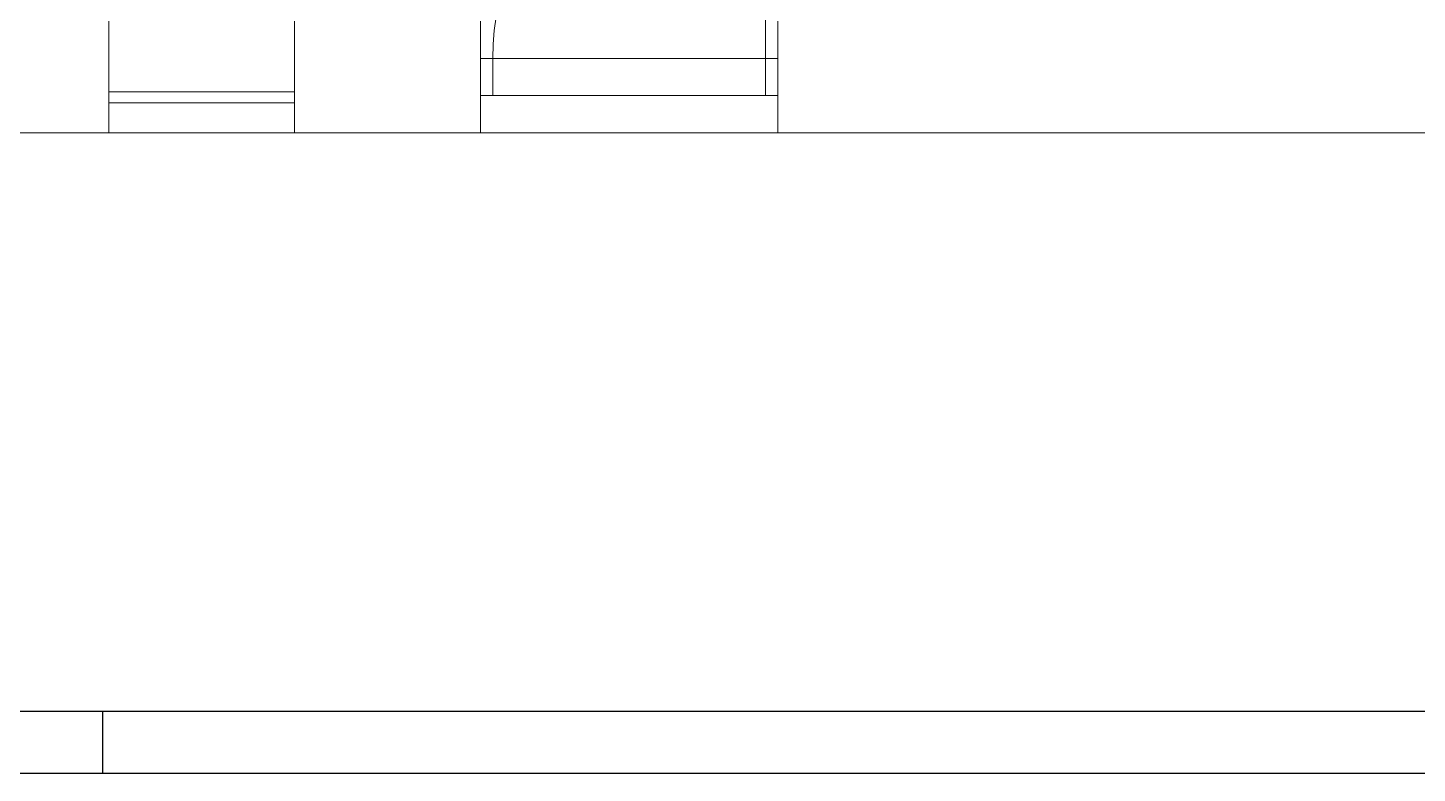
# Model space of a CAD drawing. Header units: millimetres. Extents: x 13441 to 178833, y -33721 to 19284.
# Drawn here: x 45688 to 51295, y 4434 to 7442 of the extents above; entities that cross this region are included whole.
import ezdxf

# ---------------------------------------------------------------- set-up
doc = ezdxf.new("R2010")
doc.units = ezdxf.units.MM
doc.header["$LTSCALE"] = 10
doc.layers.add('CKFORMATY', color=3, linetype='Continuous', lineweight=25)
doc.layers.add('slepá matrice', color=7, linetype='Continuous', lineweight=20)

# ---------------------------------------------------------------- blocks, each defined once
blk = doc.blocks.new('*U204', base_point=(26775, 0))
at = {"layer": 'CKFORMATY', "linetype": 'Continuous'}
for p, q in [((250, 250), (26525, 250)), ((5775, 0), (5775, 250)), ((0, 0), (26775, 0))]:
    blk.add_line(p, q, dxfattribs=at)

msp = doc.modelspace()

# ---------------------------------------------------------------- linework, layer by layer
at = {"layer": 'slepá matrice'}
for p, q in [((48665.069, 7318.585), (48665.069, 8418.585)), ((46015.069, 7468.585), (46015.069, 7018.585)), ((46015.069, 7018.585), (46015.069, 7468.585)), ((46765.069, 7468.585), (46765.069, 7018.585)), ((46765.069, 7018.585), (46765.069, 7468.585)), ((47515.069, 7468.585), (47515.069, 7018.585)), ((48715.069, 7468.585), (48715.069, 7018.585)), ((47515.069, 7168.585), (47515.069, 7318.585)), ((47515.069, 7318.585), (47565.069, 7318.585)), ((48715.069, 7318.585), (47515.069, 7318.585)), ((47515.069, 7291.085), (47515.069, 7291.085)), ((48665.069, 7318.585), (47565.069, 7318.585)), ((47565.069, 7318.585), (47565.069, 7168.585)), ((48665.069, 7318.585), (48665.069, 7168.585)), ((48715.069, 7318.585), (48665.069, 7318.585)), ((48715.069, 7168.585), (48715.069, 7318.585)), ((48715.069, 7291.085), (48715.069, 7291.085)), ((47515.069, 7246.085), (47515.069, 7246.085)), ((48715.069, 7246.085), (48715.069, 7246.085)), ((46765.069, 7183.585), (46015.069, 7183.585)), ((46765.069, 7138.585), (46015.069, 7138.585)), ((47565.069, 7168.585), (47515.069, 7168.585)), ((48665.069, 7168.585), (47565.069, 7168.585)), ((48665.069, 7168.585), (48715.069, 7168.585)), ((44515.069, 7018.585), (46015.069, 7018.585)), ((46765.069, 7018.585), (46015.069, 7018.585)), ((46765.069, 7018.585), (47515.069, 7018.585)), ((47515.069, 7018.585), (48715.069, 7018.585)), ((48715.069, 7018.585), (50545.069, 7018.585)), ((50545.069, 7018.585), (52495.069, 7018.585))]:
    msp.add_line(p, q, dxfattribs=at)
msp.add_arc((48665.069, 7318.585), 1100, 90, 180, dxfattribs=at)

# ---------------------------------------------------------------- block references
at = {"layer": 'CKFORMATY'}
msp.add_blockref('*U204', (66991.167, 4434.08), dxfattribs=at)

doc.saveas('drawing.dxf')
